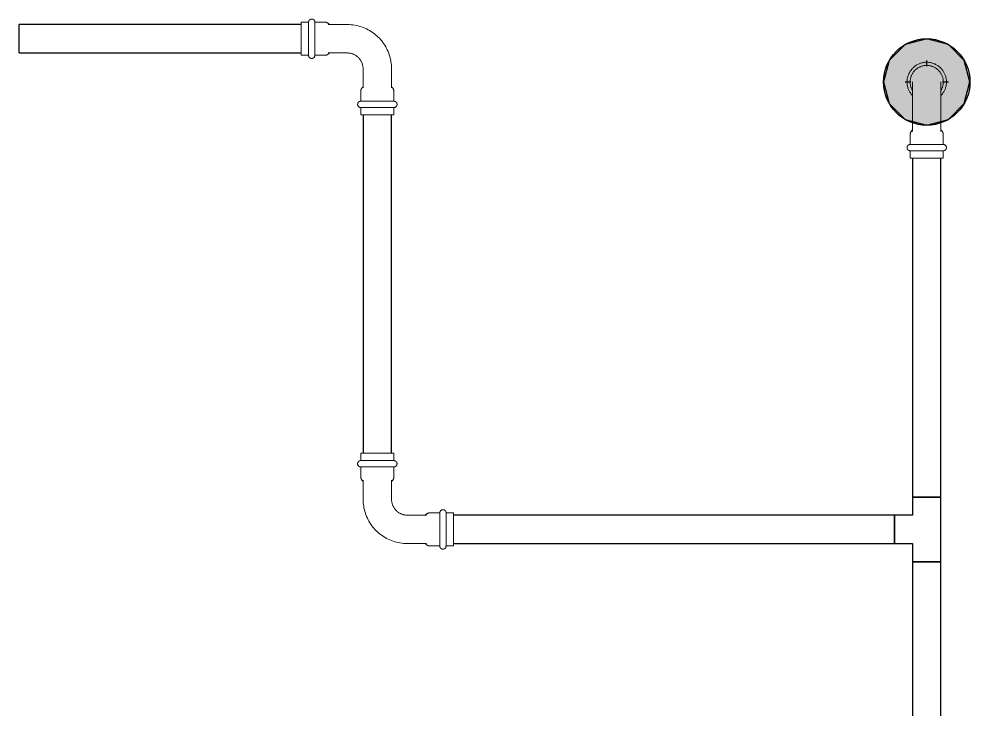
# Model space of a CAD drawing. Header units: inches. Extents: x -3327 to -1, y 8 to 1328.
# Drawn here: x -3219.63 to -3175.62, y 1205.81 to 1237.77 of the extents above; entities that cross this region are included whole.
import ezdxf

# ---------------------------------------------------------------- set-up
doc = ezdxf.new("R2010")
doc.units = ezdxf.units.IN
doc.header["$MEASUREMENT"] = 0
doc.layers.add('P-PIPE', color=3, linetype='Continuous', lineweight=9)
doc.layers.add('X - REF - FP', color=7, linetype='Continuous', true_color=0xb90000)

# ---------------------------------------------------------------- blocks, each defined once
blk = doc.blocks.new('Victaulic-VicPress316-Elbow 90-45deg Style P568_P571 - Standard-523083-SECOND LEVEL')
at = {"layer": 'P-PIPE'}
for p, q in [((-3178.283, 1233.462), (-3178.283, 1232.568)), ((-3176.968, 1232.571), (-3176.968, 1233.462)), ((-3178.392, 1232.416), (-3178.392, 1231.964)), ((-3176.859, 1231.964), (-3176.859, 1232.416)), ((-3177.625, 1231.964), (-3178.392, 1231.964)), ((-3178.392, 1231.673), (-3178.392, 1231.335)), ((-3177.625, 1231.673), (-3178.392, 1231.673)), ((-3176.859, 1231.964), (-3177.625, 1231.964)), ((-3176.859, 1231.673), (-3177.625, 1231.673)), ((-3176.859, 1231.335), (-3176.859, 1231.673)), ((-3178.392, 1231.335), (-3177.625, 1231.335)), ((-3177.625, 1231.335), (-3176.859, 1231.335))]:
    blk.add_line(p, q, dxfattribs=at)
at = {"layer": 'P-PIPE', "flags": 128}
for points in [[(-3177.625, 1235.767), (-3177.661, 1235.766), (-3177.698, 1235.764), (-3177.734, 1235.76), (-3177.77, 1235.755), (-3177.806, 1235.749), (-3177.842, 1235.741), (-3177.877, 1235.731), (-3177.912, 1235.721), (-3177.946, 1235.708), (-3177.98, 1235.695), (-3178.013, 1235.68), (-3178.046, 1235.664), (-3178.078, 1235.646), (-3178.109, 1235.628), (-3178.14, 1235.608), (-3178.17, 1235.586), (-3178.198, 1235.564), (-3178.226, 1235.54), (-3178.253, 1235.516), (-3178.279, 1235.49), (-3178.304, 1235.464), (-3178.328, 1235.436), (-3178.351, 1235.407), (-3178.372, 1235.378), (-3178.392, 1235.348), (-3178.412, 1235.317), (-3178.429, 1235.285), (-3178.446, 1235.252), (-3178.461, 1235.219), (-3178.475, 1235.185), (-3178.488, 1235.151), (-3178.499, 1235.116), (-3178.508, 1235.081), (-3178.517, 1235.046), (-3178.524, 1235.01), (-3178.529, 1234.974), (-3178.533, 1234.938), (-3178.536, 1234.901), (-3178.537, 1234.865), (-3178.537, 1234.828), (-3178.535, 1234.792), (-3178.532, 1234.755), (-3178.527, 1234.719), (-3178.521, 1234.683), (-3178.513, 1234.648), (-3178.504, 1234.612), (-3178.494, 1234.577), (-3178.482, 1234.543), (-3178.469, 1234.509), (-3178.454, 1234.475), (-3178.438, 1234.442), (-3178.421, 1234.41), (-3178.403, 1234.379), (-3178.383, 1234.348), (-3178.362, 1234.318), (-3178.34, 1234.289), (-3178.317, 1234.261), (-3178.293, 1234.234)], [(-3177.625, 1235.621), (-3177.656, 1235.621), (-3177.686, 1235.619), (-3177.717, 1235.616), (-3177.747, 1235.612), (-3177.777, 1235.606), (-3177.807, 1235.599), (-3177.837, 1235.591), (-3177.866, 1235.582), (-3177.895, 1235.572), (-3177.924, 1235.561), (-3177.951, 1235.548), (-3177.979, 1235.535), (-3178.006, 1235.52), (-3178.032, 1235.504), (-3178.058, 1235.487), (-3178.083, 1235.47), (-3178.107, 1235.451), (-3178.13, 1235.431), (-3178.153, 1235.41), (-3178.175, 1235.389), (-3178.196, 1235.366), (-3178.216, 1235.343), (-3178.235, 1235.319), (-3178.253, 1235.294), (-3178.27, 1235.269), (-3178.286, 1235.243), (-3178.301, 1235.216), (-3178.315, 1235.189), (-3178.328, 1235.161), (-3178.339, 1235.133), (-3178.35, 1235.104), (-3178.359, 1235.075), (-3178.368, 1235.045), (-3178.375, 1235.015), (-3178.38, 1234.985), (-3178.385, 1234.955), (-3178.388, 1234.924), (-3178.391, 1234.894), (-3178.391, 1234.863), (-3178.391, 1234.832), (-3178.39, 1234.802), (-3178.387, 1234.771), (-3178.383, 1234.741), (-3178.378, 1234.711), (-3178.371, 1234.681), (-3178.364, 1234.651), (-3178.355, 1234.622), (-3178.345, 1234.593), (-3178.334, 1234.564), (-3178.322, 1234.536), (-3178.309, 1234.508), (-3178.294, 1234.481), (-3178.283, 1234.461)], [(-3176.968, 1234.223), (-3176.946, 1234.246), (-3176.922, 1234.274), (-3176.899, 1234.302), (-3176.878, 1234.332), (-3176.858, 1234.362), (-3176.838, 1234.393), (-3176.821, 1234.425), (-3176.804, 1234.458), (-3176.789, 1234.491), (-3176.775, 1234.524), (-3176.762, 1234.559), (-3176.751, 1234.593), (-3176.742, 1234.629), (-3176.733, 1234.664), (-3176.726, 1234.7), (-3176.721, 1234.736), (-3176.717, 1234.772), (-3176.714, 1234.809), (-3176.713, 1234.845), (-3176.713, 1234.881), (-3176.715, 1234.918), (-3176.718, 1234.954), (-3176.723, 1234.99), (-3176.729, 1235.026), (-3176.737, 1235.062), (-3176.746, 1235.097), (-3176.756, 1235.132), (-3176.768, 1235.167), (-3176.781, 1235.201), (-3176.796, 1235.234), (-3176.812, 1235.267), (-3176.829, 1235.299), (-3176.847, 1235.331), (-3176.867, 1235.362), (-3176.888, 1235.392), (-3176.91, 1235.421), (-3176.933, 1235.449), (-3176.957, 1235.476), (-3176.983, 1235.502), (-3177.009, 1235.527), (-3177.036, 1235.551), (-3177.065, 1235.574), (-3177.094, 1235.596), (-3177.124, 1235.617), (-3177.155, 1235.636), (-3177.187, 1235.655), (-3177.219, 1235.671), (-3177.252, 1235.687), (-3177.285, 1235.701), (-3177.32, 1235.714), (-3177.354, 1235.726), (-3177.389, 1235.736), (-3177.425, 1235.745), (-3177.46, 1235.752), (-3177.496, 1235.758), (-3177.533, 1235.762), (-3177.569, 1235.765), (-3177.605, 1235.767), (-3177.625, 1235.767)], [(-3176.964, 1234.467), (-3176.949, 1234.494), (-3176.935, 1234.521), (-3176.922, 1234.549), (-3176.911, 1234.577), (-3176.9, 1234.606), (-3176.891, 1234.635), (-3176.882, 1234.665), (-3176.875, 1234.694), (-3176.87, 1234.725), (-3176.865, 1234.755), (-3176.862, 1234.785), (-3176.859, 1234.816), (-3176.859, 1234.847), (-3176.859, 1234.877), (-3176.86, 1234.908), (-3176.863, 1234.938), (-3176.867, 1234.969), (-3176.872, 1234.999), (-3176.879, 1235.029), (-3176.886, 1235.059), (-3176.895, 1235.088), (-3176.905, 1235.117), (-3176.916, 1235.146), (-3176.928, 1235.174), (-3176.941, 1235.201), (-3176.956, 1235.229), (-3176.971, 1235.255), (-3176.988, 1235.281), (-3177.005, 1235.306), (-3177.024, 1235.33), (-3177.043, 1235.354), (-3177.064, 1235.377), (-3177.085, 1235.399), (-3177.107, 1235.42), (-3177.13, 1235.44), (-3177.154, 1235.46), (-3177.179, 1235.478), (-3177.204, 1235.495), (-3177.23, 1235.512), (-3177.256, 1235.527), (-3177.284, 1235.541), (-3177.311, 1235.554), (-3177.34, 1235.566), (-3177.368, 1235.577), (-3177.397, 1235.587), (-3177.427, 1235.595), (-3177.457, 1235.603), (-3177.487, 1235.609), (-3177.517, 1235.614), (-3177.547, 1235.617), (-3177.578, 1235.62), (-3177.608, 1235.621), (-3177.625, 1235.621)], [(-3178.283, 1234.855), (-3178.283, 1234.854), (-3178.283, 1234.85), (-3178.283, 1234.845), (-3178.283, 1234.837), (-3178.283, 1234.827), (-3178.283, 1234.815), (-3178.283, 1234.801), (-3178.283, 1234.784), (-3178.283, 1234.766), (-3178.283, 1234.745), (-3178.283, 1234.722), (-3178.283, 1234.697), (-3178.283, 1234.671), (-3178.283, 1234.642), (-3178.283, 1234.612), (-3178.283, 1234.579), (-3178.283, 1234.545), (-3178.283, 1234.509), (-3178.283, 1234.472), (-3178.283, 1234.432), (-3178.283, 1234.392), (-3178.283, 1234.349), (-3178.283, 1234.306), (-3178.283, 1234.261), (-3178.283, 1234.214), (-3178.283, 1234.167), (-3178.283, 1234.118), (-3178.283, 1234.069), (-3178.283, 1234.018), (-3178.283, 1233.967), (-3178.283, 1233.914), (-3178.283, 1233.861), (-3178.283, 1233.808), (-3178.283, 1233.753), (-3178.283, 1233.699), (-3178.283, 1233.644), (-3178.283, 1233.588), (-3178.283, 1233.533), (-3178.283, 1233.477), (-3178.283, 1233.462)], [(-3176.968, 1233.462), (-3176.968, 1233.518), (-3176.968, 1233.573), (-3176.968, 1233.629), (-3176.968, 1233.684), (-3176.968, 1233.739), (-3176.968, 1233.793), (-3176.968, 1233.847), (-3176.968, 1233.9), (-3176.968, 1233.953), (-3176.968, 1234.004), (-3176.968, 1234.055), (-3176.968, 1234.105), (-3176.968, 1234.154), (-3176.968, 1234.202), (-3176.968, 1234.248), (-3176.968, 1234.294), (-3176.968, 1234.338), (-3176.968, 1234.38), (-3176.968, 1234.422), (-3176.968, 1234.461), (-3176.968, 1234.499), (-3176.968, 1234.535), (-3176.968, 1234.57), (-3176.968, 1234.603), (-3176.968, 1234.634), (-3176.968, 1234.663), (-3176.968, 1234.69), (-3176.968, 1234.716), (-3176.968, 1234.739), (-3176.968, 1234.76), (-3176.968, 1234.779), (-3176.968, 1234.796), (-3176.968, 1234.811), (-3176.968, 1234.824), (-3176.968, 1234.835), (-3176.968, 1234.843), (-3176.968, 1234.849), (-3176.968, 1234.853), (-3176.968, 1234.855), (-3176.968, 1234.855)], [(-3178.392, 1232.416), (-3178.391, 1232.427), (-3178.391, 1232.438), (-3178.39, 1232.448), (-3178.388, 1232.459), (-3178.386, 1232.47), (-3178.384, 1232.481), (-3178.381, 1232.491), (-3178.378, 1232.502), (-3178.374, 1232.512), (-3178.37, 1232.522), (-3178.366, 1232.532), (-3178.361, 1232.542), (-3178.355, 1232.551), (-3178.35, 1232.561), (-3178.344, 1232.57), (-3178.338, 1232.579), (-3178.331, 1232.587), (-3178.324, 1232.596), (-3178.317, 1232.604), (-3178.309, 1232.611), (-3178.301, 1232.619), (-3178.293, 1232.626), (-3178.284, 1232.633), (-3178.283, 1232.634)], [(-3176.968, 1232.634), (-3176.959, 1232.627), (-3176.951, 1232.62), (-3176.943, 1232.613), (-3176.935, 1232.605), (-3176.927, 1232.597), (-3176.92, 1232.589), (-3176.914, 1232.58), (-3176.907, 1232.571), (-3176.901, 1232.562), (-3176.896, 1232.553), (-3176.89, 1232.543), (-3176.885, 1232.534), (-3176.881, 1232.524), (-3176.877, 1232.514), (-3176.873, 1232.503), (-3176.87, 1232.493), (-3176.867, 1232.483), (-3176.864, 1232.472), (-3176.862, 1232.461), (-3176.861, 1232.45), (-3176.86, 1232.44), (-3176.859, 1232.429), (-3176.859, 1232.418), (-3176.859, 1232.416)], [(-3178.392, 1231.673), (-3178.397, 1231.673), (-3178.403, 1231.674), (-3178.409, 1231.674), (-3178.415, 1231.675), (-3178.42, 1231.676), (-3178.426, 1231.678), (-3178.432, 1231.679), (-3178.437, 1231.681), (-3178.443, 1231.683), (-3178.448, 1231.685), (-3178.453, 1231.687), (-3178.459, 1231.69), (-3178.464, 1231.693), (-3178.469, 1231.696), (-3178.474, 1231.699), (-3178.478, 1231.702), (-3178.483, 1231.706), (-3178.487, 1231.709), (-3178.492, 1231.713), (-3178.496, 1231.717), (-3178.5, 1231.722), (-3178.504, 1231.726), (-3178.507, 1231.731), (-3178.511, 1231.735), (-3178.514, 1231.74), (-3178.517, 1231.745), (-3178.52, 1231.75), (-3178.522, 1231.755), (-3178.525, 1231.761), (-3178.527, 1231.766), (-3178.529, 1231.772), (-3178.531, 1231.777), (-3178.532, 1231.783), (-3178.534, 1231.788), (-3178.535, 1231.794), (-3178.536, 1231.8), (-3178.536, 1231.806), (-3178.537, 1231.811), (-3178.537, 1231.817), (-3178.537, 1231.823), (-3178.537, 1231.829), (-3178.536, 1231.835), (-3178.535, 1231.84), (-3178.534, 1231.846), (-3178.533, 1231.852), (-3178.532, 1231.858), (-3178.53, 1231.863), (-3178.528, 1231.869), (-3178.526, 1231.874), (-3178.524, 1231.879), (-3178.521, 1231.885), (-3178.519, 1231.89), (-3178.516, 1231.895), (-3178.512, 1231.9), (-3178.509, 1231.904), (-3178.506, 1231.909), (-3178.502, 1231.914), (-3178.498, 1231.918), (-3178.494, 1231.922), (-3178.49, 1231.926), (-3178.485, 1231.93), (-3178.481, 1231.934), (-3178.476, 1231.937), (-3178.471, 1231.94), (-3178.467, 1231.944), (-3178.461, 1231.946), (-3178.456, 1231.949), (-3178.451, 1231.952), (-3178.446, 1231.954), (-3178.44, 1231.956), (-3178.435, 1231.958), (-3178.429, 1231.959), (-3178.423, 1231.961), (-3178.418, 1231.962), (-3178.412, 1231.963), (-3178.406, 1231.964), (-3178.4, 1231.964), (-3178.395, 1231.964), (-3178.392, 1231.964)], [(-3177.625, 1231.964), (-3177.656, 1231.964), (-3177.686, 1231.964), (-3177.717, 1231.964), (-3177.747, 1231.964), (-3177.777, 1231.964), (-3177.807, 1231.964), (-3177.837, 1231.964), (-3177.866, 1231.964), (-3177.895, 1231.964), (-3177.924, 1231.964), (-3177.951, 1231.964), (-3177.979, 1231.964), (-3178.006, 1231.964), (-3178.032, 1231.964), (-3178.058, 1231.964), (-3178.083, 1231.964), (-3178.107, 1231.964), (-3178.13, 1231.964), (-3178.153, 1231.964), (-3178.175, 1231.964), (-3178.196, 1231.964), (-3178.216, 1231.964), (-3178.235, 1231.964), (-3178.253, 1231.964), (-3178.27, 1231.964), (-3178.286, 1231.964), (-3178.301, 1231.964), (-3178.315, 1231.964), (-3178.328, 1231.964), (-3178.339, 1231.964), (-3178.35, 1231.964), (-3178.359, 1231.964), (-3178.368, 1231.964), (-3178.375, 1231.964), (-3178.38, 1231.964), (-3178.385, 1231.964), (-3178.388, 1231.964), (-3178.391, 1231.964), (-3178.391, 1231.964), (-3178.392, 1231.964)], [(-3178.392, 1231.964), (-3178.391, 1231.964), (-3178.389, 1231.964), (-3178.386, 1231.964), (-3178.382, 1231.964), (-3178.376, 1231.964), (-3178.37, 1231.964), (-3178.362, 1231.964), (-3178.353, 1231.964)], [(-3178.35, 1231.673), (-3178.359, 1231.673), (-3178.368, 1231.673), (-3178.375, 1231.673), (-3178.38, 1231.673), (-3178.385, 1231.673), (-3178.388, 1231.673), (-3178.391, 1231.673), (-3178.391, 1231.673), (-3178.392, 1231.673)], [(-3178.392, 1231.673), (-3178.391, 1231.673), (-3178.389, 1231.673), (-3178.386, 1231.673), (-3178.382, 1231.673), (-3178.376, 1231.673), (-3178.37, 1231.673), (-3178.362, 1231.673), (-3178.353, 1231.673), (-3178.342, 1231.673), (-3178.331, 1231.673), (-3178.319, 1231.673), (-3178.305, 1231.673), (-3178.29, 1231.673), (-3178.274, 1231.673), (-3178.258, 1231.673), (-3178.24, 1231.673), (-3178.221, 1231.673), (-3178.201, 1231.673), (-3178.181, 1231.673), (-3178.159, 1231.673), (-3178.137, 1231.673), (-3178.113, 1231.673), (-3178.089, 1231.673), (-3178.065, 1231.673), (-3178.039, 1231.673), (-3178.013, 1231.673), (-3177.986, 1231.673), (-3177.959, 1231.673), (-3177.931, 1231.673), (-3177.903, 1231.673), (-3177.874, 1231.673), (-3177.845, 1231.673), (-3177.815, 1231.673), (-3177.785, 1231.673), (-3177.755, 1231.673), (-3177.725, 1231.673), (-3177.695, 1231.673), (-3177.664, 1231.673), (-3177.633, 1231.673), (-3177.625, 1231.673)], [(-3176.859, 1231.964), (-3176.859, 1231.964), (-3176.861, 1231.964), (-3176.864, 1231.964), (-3176.868, 1231.964), (-3176.874, 1231.964), (-3176.88, 1231.964), (-3176.888, 1231.964), (-3176.897, 1231.964), (-3176.908, 1231.964), (-3176.919, 1231.964), (-3176.932, 1231.964), (-3176.945, 1231.964), (-3176.96, 1231.964), (-3176.976, 1231.964), (-3176.992, 1231.964), (-3177.01, 1231.964), (-3177.029, 1231.964), (-3177.049, 1231.964), (-3177.069, 1231.964), (-3177.091, 1231.964), (-3177.113, 1231.964), (-3177.137, 1231.964), (-3177.161, 1231.964), (-3177.185, 1231.964), (-3177.211, 1231.964), (-3177.237, 1231.964), (-3177.264, 1231.964), (-3177.291, 1231.964), (-3177.319, 1231.964), (-3177.347, 1231.964), (-3177.376, 1231.964), (-3177.405, 1231.964), (-3177.435, 1231.964), (-3177.465, 1231.964), (-3177.495, 1231.964), (-3177.525, 1231.964), (-3177.556, 1231.964), (-3177.586, 1231.964), (-3177.617, 1231.964), (-3177.625, 1231.964)], [(-3177.625, 1231.673), (-3177.594, 1231.673), (-3177.564, 1231.673), (-3177.533, 1231.673), (-3177.503, 1231.673), (-3177.473, 1231.673), (-3177.443, 1231.673), (-3177.413, 1231.673), (-3177.384, 1231.673), (-3177.355, 1231.673), (-3177.327, 1231.673), (-3177.299, 1231.673), (-3177.271, 1231.673), (-3177.244, 1231.673), (-3177.218, 1231.673), (-3177.192, 1231.673), (-3177.167, 1231.673), (-3177.143, 1231.673), (-3177.12, 1231.673), (-3177.097, 1231.673), (-3177.075, 1231.673), (-3177.054, 1231.673), (-3177.034, 1231.673), (-3177.015, 1231.673), (-3176.997, 1231.673), (-3176.98, 1231.673), (-3176.964, 1231.673), (-3176.949, 1231.673), (-3176.935, 1231.673), (-3176.922, 1231.673), (-3176.911, 1231.673), (-3176.9, 1231.673), (-3176.891, 1231.673), (-3176.882, 1231.673), (-3176.875, 1231.673), (-3176.87, 1231.673), (-3176.865, 1231.673), (-3176.862, 1231.673), (-3176.859, 1231.673), (-3176.859, 1231.673), (-3176.859, 1231.673)], [(-3176.9, 1231.964), (-3176.891, 1231.964), (-3176.882, 1231.964), (-3176.875, 1231.964), (-3176.87, 1231.964), (-3176.865, 1231.964), (-3176.862, 1231.964), (-3176.859, 1231.964), (-3176.859, 1231.964), (-3176.859, 1231.964)], [(-3176.859, 1231.673), (-3176.859, 1231.673), (-3176.861, 1231.673), (-3176.864, 1231.673), (-3176.868, 1231.673), (-3176.874, 1231.673), (-3176.88, 1231.673), (-3176.888, 1231.673), (-3176.897, 1231.673)], [(-3176.859, 1231.964), (-3176.853, 1231.964), (-3176.847, 1231.964), (-3176.841, 1231.963), (-3176.835, 1231.962), (-3176.83, 1231.961), (-3176.824, 1231.96), (-3176.818, 1231.959), (-3176.813, 1231.957), (-3176.807, 1231.955), (-3176.802, 1231.953), (-3176.797, 1231.95), (-3176.791, 1231.948), (-3176.786, 1231.945), (-3176.781, 1231.942), (-3176.776, 1231.939), (-3176.772, 1231.936), (-3176.767, 1231.932), (-3176.763, 1231.928), (-3176.758, 1231.924), (-3176.754, 1231.92), (-3176.75, 1231.916), (-3176.746, 1231.912), (-3176.743, 1231.907), (-3176.739, 1231.902), (-3176.736, 1231.897), (-3176.733, 1231.893), (-3176.73, 1231.887), (-3176.728, 1231.882), (-3176.725, 1231.877), (-3176.723, 1231.872), (-3176.721, 1231.866), (-3176.719, 1231.861), (-3176.718, 1231.855), (-3176.716, 1231.849), (-3176.715, 1231.844), (-3176.714, 1231.838), (-3176.714, 1231.832), (-3176.713, 1231.826), (-3176.713, 1231.82), (-3176.713, 1231.815), (-3176.713, 1231.809), (-3176.714, 1231.803), (-3176.715, 1231.797), (-3176.716, 1231.791), (-3176.717, 1231.786), (-3176.718, 1231.78), (-3176.72, 1231.775), (-3176.722, 1231.769), (-3176.724, 1231.764), (-3176.726, 1231.758), (-3176.729, 1231.753), (-3176.731, 1231.748), (-3176.734, 1231.743), (-3176.738, 1231.738), (-3176.741, 1231.733), (-3176.744, 1231.729), (-3176.748, 1231.724), (-3176.752, 1231.72), (-3176.756, 1231.716), (-3176.76, 1231.712), (-3176.765, 1231.708), (-3176.769, 1231.704), (-3176.774, 1231.701), (-3176.779, 1231.697), (-3176.784, 1231.694), (-3176.789, 1231.691), (-3176.794, 1231.689), (-3176.799, 1231.686), (-3176.804, 1231.684), (-3176.81, 1231.682), (-3176.815, 1231.68), (-3176.821, 1231.678), (-3176.827, 1231.677), (-3176.832, 1231.676), (-3176.838, 1231.675), (-3176.844, 1231.674), (-3176.85, 1231.674), (-3176.855, 1231.673), (-3176.859, 1231.673)]]:
    blk.add_lwpolyline(points, dxfattribs=at)
blk = doc.blocks.new('Victaulic-VicPress316-Elbow 90-45deg Style P568_P571 - Standard-V1-SECOND LEVEL')
at = {"layer": 'P-PIPE'}
for p, q in [((-0.767, 3.52), (-0.767, 3.181)), ((0.766, 3.52), (-0.767, 3.52)), ((-0.767, 3.181), (0.766, 3.181)), ((0.766, 3.181), (0.766, 3.52)), ((-0.767, 2.89), (-0.767, 2.439)), ((-0.767, 2.89), (0.766, 2.89)), ((0.766, 2.439), (0.766, 2.89)), ((-0.658, 2.278), (-0.658, 1.393)), ((0.657, 1.393), (0.657, 2.278)), ((-3.181, 0.766), (-3.52, 0.766)), ((-3.52, 0.766), (-3.52, -0.767)), ((-3.181, -0.767), (-3.181, 0.766)), ((-2.439, 0.766), (-2.89, 0.766)), ((-2.89, -0.767), (-2.89, 0.766)), ((-1.393, 0.657), (-2.278, 0.657)), ((-3.52, -0.767), (-3.181, -0.767)), ((-2.89, -0.767), (-2.439, -0.767)), ((-2.278, -0.658), (-1.393, -0.658))]:
    blk.add_line(p, q, dxfattribs=at)
at = {"layer": 'P-PIPE', "flags": 128}
for points in [[(-0.767, 2.89), (-0.772, 2.891), (-0.778, 2.891), (-0.784, 2.892), (-0.79, 2.892), (-0.795, 2.893), (-0.801, 2.895), (-0.807, 2.896), (-0.812, 2.898), (-0.818, 2.9), (-0.823, 2.902), (-0.828, 2.904), (-0.834, 2.907), (-0.839, 2.91), (-0.844, 2.913), (-0.849, 2.916), (-0.853, 2.919), (-0.858, 2.923), (-0.862, 2.927), (-0.867, 2.931), (-0.871, 2.935), (-0.875, 2.939), (-0.879, 2.943), (-0.882, 2.948), (-0.886, 2.953), (-0.889, 2.957), (-0.892, 2.962), (-0.895, 2.967), (-0.897, 2.973), (-0.9, 2.978), (-0.902, 2.983), (-0.904, 2.989), (-0.906, 2.994), (-0.907, 3), (-0.909, 3.006), (-0.91, 3.011), (-0.911, 3.017), (-0.911, 3.023), (-0.912, 3.029), (-0.912, 3.034), (-0.912, 3.04), (-0.912, 3.046), (-0.911, 3.052), (-0.91, 3.058), (-0.909, 3.063), (-0.908, 3.069), (-0.907, 3.075), (-0.905, 3.08), (-0.903, 3.086), (-0.901, 3.091), (-0.899, 3.097), (-0.896, 3.102), (-0.894, 3.107), (-0.891, 3.112), (-0.887, 3.117), (-0.884, 3.122), (-0.881, 3.126), (-0.877, 3.131), (-0.873, 3.135), (-0.869, 3.139), (-0.865, 3.143), (-0.86, 3.147), (-0.856, 3.151), (-0.851, 3.154), (-0.846, 3.158), (-0.842, 3.161), (-0.836, 3.164), (-0.831, 3.166), (-0.826, 3.169), (-0.821, 3.171), (-0.815, 3.173), (-0.81, 3.175), (-0.804, 3.177), (-0.798, 3.178), (-0.793, 3.179), (-0.787, 3.18), (-0.781, 3.181), (-0.775, 3.181), (-0.77, 3.181), (-0.767, 3.181)], [(0.766, 3.181), (0.766, 3.181), (0.764, 3.181), (0.761, 3.181), (0.757, 3.181), (0.751, 3.181), (0.745, 3.181), (0.737, 3.181), (0.728, 3.181), (0.717, 3.181), (0.706, 3.181), (0.693, 3.181), (0.68, 3.181), (0.665, 3.181), (0.649, 3.181), (0.633, 3.181), (0.615, 3.181), (0.596, 3.181), (0.576, 3.181), (0.556, 3.181), (0.534, 3.181), (0.512, 3.181), (0.488, 3.181), (0.464, 3.181), (0.44, 3.181), (0.414, 3.181), (0.388, 3.181), (0.361, 3.181), (0.334, 3.181), (0.306, 3.181), (0.278, 3.181), (0.249, 3.181), (0.22, 3.181), (0.19, 3.181), (0.16, 3.181), (0.13, 3.181), (0.1, 3.181), (0.069, 3.181), (0.039, 3.181), (0.008, 3.181), (-0.022, 3.181), (-0.053, 3.181), (-0.084, 3.181), (-0.114, 3.181), (-0.144, 3.181), (-0.174, 3.181), (-0.204, 3.181), (-0.233, 3.181), (-0.262, 3.181), (-0.291, 3.181), (-0.319, 3.181), (-0.347, 3.181), (-0.374, 3.181), (-0.4, 3.181), (-0.426, 3.181), (-0.451, 3.181), (-0.476, 3.181), (-0.499, 3.181), (-0.522, 3.181), (-0.544, 3.181), (-0.565, 3.181), (-0.585, 3.181), (-0.605, 3.181), (-0.623, 3.181), (-0.64, 3.181), (-0.657, 3.181), (-0.672, 3.181), (-0.686, 3.181), (-0.699, 3.181), (-0.711, 3.181), (-0.722, 3.181), (-0.732, 3.181), (-0.74, 3.181), (-0.748, 3.181), (-0.754, 3.181), (-0.759, 3.181), (-0.763, 3.181), (-0.765, 3.181), (-0.766, 3.181), (-0.767, 3.181)], [(-0.767, 3.181), (-0.766, 3.181), (-0.764, 3.181), (-0.761, 3.181), (-0.757, 3.181), (-0.751, 3.181), (-0.745, 3.181), (-0.737, 3.181), (-0.728, 3.181)], [(0.722, 3.181), (0.732, 3.181), (0.74, 3.181), (0.748, 3.181), (0.754, 3.181), (0.759, 3.181), (0.763, 3.181), (0.765, 3.181), (0.766, 3.181), (0.766, 3.181)], [(0.766, 3.181), (0.772, 3.181), (0.778, 3.181), (0.784, 3.18), (0.79, 3.18), (0.795, 3.179), (0.801, 3.177), (0.807, 3.176), (0.812, 3.174), (0.818, 3.172), (0.823, 3.17), (0.828, 3.168), (0.834, 3.165), (0.839, 3.162), (0.844, 3.159), (0.849, 3.156), (0.853, 3.153), (0.858, 3.149), (0.862, 3.145), (0.867, 3.141), (0.871, 3.137), (0.875, 3.133), (0.879, 3.129), (0.882, 3.124), (0.886, 3.119), (0.889, 3.115), (0.892, 3.11), (0.895, 3.105), (0.897, 3.099), (0.9, 3.094), (0.902, 3.089), (0.904, 3.083), (0.906, 3.078), (0.907, 3.072), (0.909, 3.066), (0.91, 3.061), (0.911, 3.055), (0.911, 3.049), (0.912, 3.043), (0.912, 3.038), (0.912, 3.032), (0.912, 3.026), (0.911, 3.02), (0.91, 3.014), (0.909, 3.009), (0.908, 3.003), (0.907, 2.997), (0.905, 2.992), (0.903, 2.986), (0.901, 2.981), (0.899, 2.975), (0.896, 2.97), (0.894, 2.965), (0.891, 2.96), (0.887, 2.955), (0.884, 2.95), (0.881, 2.946), (0.877, 2.941), (0.873, 2.937), (0.869, 2.933), (0.865, 2.929), (0.86, 2.925), (0.856, 2.921), (0.851, 2.918), (0.846, 2.914), (0.842, 2.911), (0.836, 2.908), (0.831, 2.906), (0.826, 2.903), (0.821, 2.901), (0.815, 2.899), (0.81, 2.897), (0.804, 2.895), (0.798, 2.894), (0.793, 2.893), (0.787, 2.892), (0.781, 2.891), (0.775, 2.891), (0.77, 2.891), (0.766, 2.89)], [(-0.767, 2.89), (-0.766, 2.89), (-0.764, 2.89), (-0.761, 2.89), (-0.757, 2.89), (-0.751, 2.89), (-0.745, 2.89), (-0.737, 2.89), (-0.728, 2.89), (-0.717, 2.89), (-0.706, 2.89), (-0.693, 2.89), (-0.68, 2.89), (-0.665, 2.89), (-0.649, 2.89), (-0.633, 2.89), (-0.615, 2.89), (-0.596, 2.89), (-0.576, 2.89), (-0.556, 2.89), (-0.534, 2.89), (-0.512, 2.89), (-0.488, 2.89), (-0.464, 2.89), (-0.44, 2.89), (-0.414, 2.89), (-0.388, 2.89), (-0.361, 2.89), (-0.334, 2.89), (-0.306, 2.89), (-0.278, 2.89), (-0.249, 2.89), (-0.22, 2.89), (-0.19, 2.89), (-0.16, 2.89), (-0.13, 2.89), (-0.1, 2.89), (-0.069, 2.89), (-0.039, 2.89), (-0.008, 2.89), (0.022, 2.89), (0.053, 2.89), (0.084, 2.89), (0.114, 2.89), (0.144, 2.89), (0.174, 2.89), (0.204, 2.89), (0.233, 2.89), (0.262, 2.89), (0.291, 2.89), (0.319, 2.89), (0.347, 2.89), (0.374, 2.89), (0.4, 2.89), (0.426, 2.89), (0.451, 2.89), (0.476, 2.89), (0.499, 2.89), (0.522, 2.89), (0.544, 2.89), (0.565, 2.89), (0.585, 2.89), (0.605, 2.89), (0.623, 2.89), (0.64, 2.89), (0.657, 2.89), (0.672, 2.89), (0.686, 2.89), (0.699, 2.89), (0.711, 2.89), (0.722, 2.89), (0.732, 2.89), (0.74, 2.89), (0.748, 2.89), (0.754, 2.89), (0.759, 2.89), (0.763, 2.89), (0.765, 2.89), (0.766, 2.89), (0.766, 2.89)], [(-0.722, 2.89), (-0.732, 2.89), (-0.74, 2.89), (-0.748, 2.89), (-0.754, 2.89), (-0.759, 2.89), (-0.763, 2.89), (-0.765, 2.89), (-0.766, 2.89), (-0.767, 2.89)], [(0.766, 2.89), (0.766, 2.89), (0.764, 2.89), (0.761, 2.89), (0.757, 2.89), (0.751, 2.89), (0.745, 2.89), (0.737, 2.89), (0.728, 2.89)], [(-0.658, 2.221), (-0.666, 2.228), (-0.674, 2.235), (-0.682, 2.242), (-0.69, 2.25), (-0.698, 2.258), (-0.705, 2.266), (-0.711, 2.275), (-0.718, 2.283), (-0.724, 2.293), (-0.729, 2.302), (-0.735, 2.311), (-0.74, 2.321), (-0.744, 2.331), (-0.748, 2.341), (-0.752, 2.351), (-0.755, 2.362), (-0.758, 2.372), (-0.761, 2.383), (-0.763, 2.394), (-0.764, 2.404), (-0.765, 2.415), (-0.766, 2.426), (-0.767, 2.437), (-0.767, 2.439)], [(0.766, 2.439), (0.766, 2.428), (0.766, 2.417), (0.765, 2.406), (0.763, 2.396), (0.761, 2.385), (0.759, 2.374), (0.756, 2.364), (0.753, 2.353), (0.749, 2.343), (0.745, 2.333), (0.741, 2.323), (0.736, 2.313), (0.73, 2.304), (0.725, 2.294), (0.719, 2.285), (0.713, 2.276), (0.706, 2.268), (0.699, 2.259), (0.692, 2.251), (0.684, 2.244), (0.676, 2.236), (0.668, 2.229), (0.659, 2.222), (0.657, 2.221)], [(-0.658, 1.393), (-0.658, 1.364), (-0.66, 1.334), (-0.663, 1.305), (-0.667, 1.276), (-0.672, 1.247), (-0.679, 1.218), (-0.686, 1.19), (-0.695, 1.162), (-0.705, 1.134), (-0.716, 1.107), (-0.728, 1.08), (-0.741, 1.053), (-0.755, 1.028), (-0.77, 1.002), (-0.786, 0.978), (-0.803, 0.954), (-0.821, 0.931), (-0.84, 0.908), (-0.86, 0.886), (-0.881, 0.865), (-0.902, 0.845), (-0.924, 0.826), (-0.947, 0.808), (-0.971, 0.79), (-0.996, 0.774), (-1.021, 0.759), (-1.046, 0.744), (-1.073, 0.731), (-1.099, 0.719), (-1.126, 0.707), (-1.154, 0.697), (-1.182, 0.688), (-1.21, 0.681), (-1.239, 0.674), (-1.268, 0.668), (-1.297, 0.664), (-1.326, 0.661), (-1.356, 0.658), (-1.385, 0.658), (-1.393, 0.657)], [(-1.393, -0.658), (-1.311, -0.656), (-1.229, -0.651), (-1.148, -0.643), (-1.066, -0.631), (-0.986, -0.617), (-0.906, -0.599), (-0.826, -0.578), (-0.748, -0.553), (-0.671, -0.526), (-0.594, -0.496), (-0.52, -0.462), (-0.446, -0.426), (-0.374, -0.386), (-0.304, -0.344), (-0.235, -0.299), (-0.168, -0.252), (-0.104, -0.201), (-0.041, -0.149), (0.02, -0.093), (0.078, -0.036), (0.134, 0.024), (0.187, 0.087), (0.238, 0.151), (0.287, 0.217), (0.332, 0.285), (0.375, 0.355), (0.415, 0.427), (0.453, 0.5), (0.487, 0.574), (0.518, 0.65), (0.546, 0.727), (0.571, 0.805), (0.593, 0.884), (0.612, 0.964), (0.628, 1.044), (0.64, 1.126), (0.649, 1.207), (0.655, 1.289), (0.657, 1.371), (0.657, 1.393)], [(-3.181, 0.766), (-3.181, 0.772), (-3.181, 0.778), (-3.18, 0.784), (-3.18, 0.79), (-3.179, 0.795), (-3.177, 0.801), (-3.176, 0.807), (-3.174, 0.812), (-3.172, 0.818), (-3.17, 0.823), (-3.168, 0.828), (-3.165, 0.834), (-3.162, 0.839), (-3.159, 0.844), (-3.156, 0.849), (-3.153, 0.853), (-3.149, 0.858), (-3.145, 0.862), (-3.141, 0.867), (-3.137, 0.871), (-3.133, 0.875), (-3.129, 0.879), (-3.124, 0.882), (-3.119, 0.886), (-3.115, 0.889), (-3.11, 0.892), (-3.105, 0.895), (-3.099, 0.897), (-3.094, 0.9), (-3.089, 0.902), (-3.083, 0.904), (-3.078, 0.906), (-3.072, 0.907), (-3.066, 0.909), (-3.061, 0.91), (-3.055, 0.911), (-3.049, 0.911), (-3.043, 0.912), (-3.038, 0.912), (-3.032, 0.912), (-3.026, 0.912), (-3.02, 0.911), (-3.014, 0.91), (-3.009, 0.909), (-3.003, 0.908), (-2.997, 0.907), (-2.992, 0.905), (-2.986, 0.903), (-2.981, 0.901), (-2.975, 0.899), (-2.97, 0.896), (-2.965, 0.894), (-2.96, 0.891), (-2.955, 0.887), (-2.95, 0.884), (-2.946, 0.881), (-2.941, 0.877), (-2.937, 0.873), (-2.933, 0.869), (-2.929, 0.865), (-2.925, 0.86), (-2.921, 0.856), (-2.918, 0.851), (-2.914, 0.846), (-2.911, 0.842), (-2.908, 0.836), (-2.906, 0.831), (-2.903, 0.826), (-2.901, 0.821), (-2.899, 0.815), (-2.897, 0.81), (-2.895, 0.804), (-2.894, 0.798), (-2.893, 0.793), (-2.892, 0.787), (-2.891, 0.781), (-2.891, 0.775), (-2.891, 0.77), (-2.89, 0.766)], [(-3.181, 0.766), (-3.181, 0.766), (-3.181, 0.764), (-3.181, 0.761), (-3.181, 0.757), (-3.181, 0.751), (-3.181, 0.745), (-3.181, 0.737), (-3.181, 0.728), (-3.181, 0.717), (-3.181, 0.706), (-3.181, 0.693), (-3.181, 0.68), (-3.181, 0.665), (-3.181, 0.649), (-3.181, 0.633), (-3.181, 0.615), (-3.181, 0.596), (-3.181, 0.576), (-3.181, 0.556), (-3.181, 0.534), (-3.181, 0.512), (-3.181, 0.488), (-3.181, 0.464), (-3.181, 0.44), (-3.181, 0.414), (-3.181, 0.388), (-3.181, 0.361), (-3.181, 0.334), (-3.181, 0.306), (-3.181, 0.278), (-3.181, 0.249), (-3.181, 0.22), (-3.181, 0.19), (-3.181, 0.16), (-3.181, 0.13), (-3.181, 0.1), (-3.181, 0.069), (-3.181, 0.039), (-3.181, 0.008), (-3.181, -0.022), (-3.181, -0.053), (-3.181, -0.084), (-3.181, -0.114), (-3.181, -0.144), (-3.181, -0.174), (-3.181, -0.204), (-3.181, -0.233), (-3.181, -0.262), (-3.181, -0.291), (-3.181, -0.319), (-3.181, -0.347), (-3.181, -0.374), (-3.181, -0.4), (-3.181, -0.426), (-3.181, -0.451), (-3.181, -0.476), (-3.181, -0.499), (-3.181, -0.522), (-3.181, -0.544), (-3.181, -0.565), (-3.181, -0.585), (-3.181, -0.605), (-3.181, -0.623), (-3.181, -0.64), (-3.181, -0.657), (-3.181, -0.672), (-3.181, -0.686), (-3.181, -0.699), (-3.181, -0.711), (-3.181, -0.722), (-3.181, -0.732), (-3.181, -0.74), (-3.181, -0.748), (-3.181, -0.754), (-3.181, -0.759), (-3.181, -0.763), (-3.181, -0.765), (-3.181, -0.766), (-3.181, -0.767)], [(-3.181, 0.722), (-3.181, 0.732), (-3.181, 0.74), (-3.181, 0.748), (-3.181, 0.754), (-3.181, 0.759), (-3.181, 0.763), (-3.181, 0.765), (-3.181, 0.766), (-3.181, 0.766)], [(-2.89, -0.767), (-2.89, -0.766), (-2.89, -0.764), (-2.89, -0.761), (-2.89, -0.757), (-2.89, -0.751), (-2.89, -0.745), (-2.89, -0.737), (-2.89, -0.728), (-2.89, -0.717), (-2.89, -0.706), (-2.89, -0.693), (-2.89, -0.68), (-2.89, -0.665), (-2.89, -0.649), (-2.89, -0.633), (-2.89, -0.615), (-2.89, -0.596), (-2.89, -0.576), (-2.89, -0.556), (-2.89, -0.534), (-2.89, -0.512), (-2.89, -0.488), (-2.89, -0.464), (-2.89, -0.44), (-2.89, -0.414), (-2.89, -0.388), (-2.89, -0.361), (-2.89, -0.334), (-2.89, -0.306), (-2.89, -0.278), (-2.89, -0.249), (-2.89, -0.22), (-2.89, -0.19), (-2.89, -0.16), (-2.89, -0.13), (-2.89, -0.1), (-2.89, -0.069), (-2.89, -0.039), (-2.89, -0.008), (-2.89, 0.022), (-2.89, 0.053), (-2.89, 0.084), (-2.89, 0.114), (-2.89, 0.144), (-2.89, 0.174), (-2.89, 0.204), (-2.89, 0.233), (-2.89, 0.262), (-2.89, 0.291), (-2.89, 0.319), (-2.89, 0.347), (-2.89, 0.374), (-2.89, 0.4), (-2.89, 0.426), (-2.89, 0.451), (-2.89, 0.476), (-2.89, 0.499), (-2.89, 0.522), (-2.89, 0.544), (-2.89, 0.565), (-2.89, 0.585), (-2.89, 0.605), (-2.89, 0.623), (-2.89, 0.64), (-2.89, 0.657), (-2.89, 0.672), (-2.89, 0.686), (-2.89, 0.699), (-2.89, 0.711), (-2.89, 0.722), (-2.89, 0.732), (-2.89, 0.74), (-2.89, 0.748), (-2.89, 0.754), (-2.89, 0.759), (-2.89, 0.763), (-2.89, 0.765), (-2.89, 0.766), (-2.89, 0.766)], [(-2.89, 0.766), (-2.89, 0.766), (-2.89, 0.764), (-2.89, 0.761), (-2.89, 0.757), (-2.89, 0.751), (-2.89, 0.745), (-2.89, 0.737), (-2.89, 0.728)], [(-2.439, 0.766), (-2.428, 0.766), (-2.417, 0.766), (-2.406, 0.765), (-2.396, 0.763), (-2.385, 0.761), (-2.374, 0.759), (-2.364, 0.756), (-2.353, 0.753), (-2.343, 0.749), (-2.333, 0.745), (-2.323, 0.741), (-2.313, 0.736), (-2.304, 0.73), (-2.294, 0.725), (-2.285, 0.719), (-2.276, 0.713), (-2.268, 0.706), (-2.259, 0.699), (-2.251, 0.692), (-2.244, 0.684), (-2.236, 0.676), (-2.229, 0.668), (-2.222, 0.659), (-2.221, 0.657)], [(-3.181, -0.767), (-3.181, -0.766), (-3.181, -0.764), (-3.181, -0.761), (-3.181, -0.757), (-3.181, -0.751), (-3.181, -0.745), (-3.181, -0.737), (-3.181, -0.728)], [(-2.89, -0.767), (-2.891, -0.772), (-2.891, -0.778), (-2.892, -0.784), (-2.892, -0.79), (-2.893, -0.795), (-2.895, -0.801), (-2.896, -0.807), (-2.898, -0.812), (-2.9, -0.818), (-2.902, -0.823), (-2.904, -0.828), (-2.907, -0.834), (-2.91, -0.839), (-2.913, -0.844), (-2.916, -0.849), (-2.919, -0.853), (-2.923, -0.858), (-2.927, -0.862), (-2.931, -0.867), (-2.935, -0.871), (-2.939, -0.875), (-2.943, -0.879), (-2.948, -0.882), (-2.953, -0.886), (-2.957, -0.889), (-2.962, -0.892), (-2.967, -0.895), (-2.973, -0.897), (-2.978, -0.9), (-2.983, -0.902), (-2.989, -0.904), (-2.994, -0.906), (-3, -0.907), (-3.006, -0.909), (-3.011, -0.91), (-3.017, -0.911), (-3.023, -0.911), (-3.029, -0.912), (-3.034, -0.912), (-3.04, -0.912), (-3.046, -0.912), (-3.052, -0.911), (-3.058, -0.91), (-3.063, -0.909), (-3.069, -0.908), (-3.075, -0.907), (-3.08, -0.905), (-3.086, -0.903), (-3.091, -0.901), (-3.097, -0.899), (-3.102, -0.896), (-3.107, -0.894), (-3.112, -0.891), (-3.117, -0.887), (-3.122, -0.884), (-3.126, -0.881), (-3.131, -0.877), (-3.135, -0.873), (-3.139, -0.869), (-3.143, -0.865), (-3.147, -0.86), (-3.151, -0.856), (-3.154, -0.851), (-3.158, -0.846), (-3.161, -0.842), (-3.164, -0.836), (-3.166, -0.831), (-3.169, -0.826), (-3.171, -0.821), (-3.173, -0.815), (-3.175, -0.81), (-3.177, -0.804), (-3.178, -0.798), (-3.179, -0.793), (-3.18, -0.787), (-3.181, -0.781), (-3.181, -0.775), (-3.181, -0.77), (-3.181, -0.767)], [(-2.89, -0.722), (-2.89, -0.732), (-2.89, -0.74), (-2.89, -0.748), (-2.89, -0.754), (-2.89, -0.759), (-2.89, -0.763), (-2.89, -0.765), (-2.89, -0.766), (-2.89, -0.767)], [(-2.221, -0.658), (-2.228, -0.666), (-2.235, -0.674), (-2.242, -0.682), (-2.25, -0.69), (-2.258, -0.698), (-2.266, -0.705), (-2.275, -0.711), (-2.283, -0.718), (-2.293, -0.724), (-2.302, -0.729), (-2.311, -0.735), (-2.321, -0.74), (-2.331, -0.744), (-2.341, -0.748), (-2.351, -0.752), (-2.362, -0.755), (-2.372, -0.758), (-2.383, -0.761), (-2.394, -0.763), (-2.404, -0.764), (-2.415, -0.765), (-2.426, -0.766), (-2.437, -0.767), (-2.439, -0.767)]]:
    blk.add_lwpolyline(points, dxfattribs=at)

msp = doc.modelspace()

# ---------------------------------------------------------------- hatches: boundary and pattern name
at = {"layer": 'X - REF - FP'}
h = msp.add_hatch(color=256, dxfattribs=at)
edge = h.paths.add_edge_path(flags=0)
edge.add_arc((-3177.625, 1234.855), 2, 0, 360)
msp.add_hatch(color=256, dxfattribs=at).paths.add_polyline_path([(-3177.625, 1232.855), (-3176.625, 1233.123), (-3175.893, 1233.855), (-3175.625, 1234.855), (-3175.893, 1235.855), (-3176.625, 1236.587), (-3177.625, 1236.855), (-3178.625, 1236.587), (-3179.357, 1235.855), (-3179.625, 1234.855), (-3179.357, 1233.855), (-3178.625, 1233.123)], flags=0)

# ---------------------------------------------------------------- linework, layer by layer
for p, q in [((-3206.566, 1237.512), (-3219.625, 1237.512)), ((-3219.625, 1236.197), (-3219.625, 1237.512)), ((-3178.625, 1236.587), (-3179.357, 1235.855)), ((-3177.625, 1236.855), (-3178.625, 1236.587)), ((-3176.625, 1236.587), (-3177.625, 1236.855)), ((-3175.893, 1235.855), (-3176.625, 1236.587)), ((-3219.625, 1236.197), (-3206.566, 1236.197)), ((-3179.357, 1235.855), (-3179.625, 1234.855)), ((-3177.625, 1235.593), (-3177.625, 1235.855)), ((-3175.625, 1234.855), (-3175.893, 1235.855)), ((-3179.625, 1234.855), (-3179.357, 1233.855)), ((-3178.625, 1234.855), (-3178.361, 1234.855)), ((-3176.889, 1234.855), (-3176.625, 1234.855)), ((-3175.893, 1233.855), (-3175.625, 1234.855)), ((-3179.357, 1233.855), (-3178.625, 1233.123)), ((-3176.625, 1233.123), (-3175.893, 1233.855)), ((-3203.704, 1233.335), (-3203.704, 1217.682)), ((-3202.389, 1217.682), (-3202.389, 1233.335)), ((-3178.625, 1233.123), (-3177.625, 1232.855)), ((-3177.625, 1232.855), (-3176.625, 1233.123)), ((-3178.283, 1231.335), (-3178.283, 1215.658)), ((-3176.968, 1215.658), (-3176.968, 1231.335)), ((-3176.968, 1215.658), (-3178.283, 1215.658)), ((-3178.282, 1215.658), (-3178.282, 1214.819)), ((-3178.282, 1215.658), (-3178.26, 1215.658)), ((-3178.26, 1215.658), (-3178.194, 1215.658)), ((-3178.194, 1215.658), (-3178.09, 1215.658)), ((-3178.09, 1215.658), (-3177.954, 1215.658)), ((-3177.954, 1215.658), (-3177.795, 1215.658)), ((-3177.795, 1215.658), (-3177.455, 1215.658)), ((-3177.455, 1215.658), (-3177.296, 1215.658)), ((-3177.296, 1215.658), (-3177.16, 1215.658)), ((-3177.16, 1215.658), (-3177.056, 1215.658)), ((-3177.056, 1215.658), (-3176.99, 1215.658)), ((-3176.99, 1215.658), (-3176.968, 1215.658)), ((-3176.968, 1212.666), (-3176.968, 1215.658)), ((-3179.121, 1214.82), (-3199.526, 1214.82)), ((-3179.121, 1214.82), (-3179.121, 1213.505)), ((-3178.282, 1214.819), (-3179.121, 1214.819)), ((-3179.121, 1214.797), (-3179.121, 1214.819)), ((-3179.121, 1214.731), (-3179.121, 1214.797)), ((-3179.121, 1214.627), (-3179.121, 1214.731)), ((-3179.121, 1214.491), (-3179.121, 1214.627)), ((-3179.121, 1214.332), (-3179.121, 1214.491)), ((-3179.121, 1213.992), (-3179.121, 1214.332)), ((-3179.121, 1213.833), (-3179.121, 1213.992)), ((-3179.121, 1213.697), (-3179.121, 1213.833)), ((-3179.121, 1213.593), (-3179.121, 1213.697)), ((-3179.121, 1213.527), (-3179.121, 1213.593)), ((-3199.526, 1213.505), (-3179.121, 1213.505)), ((-3179.121, 1213.505), (-3179.121, 1213.527)), ((-3179.121, 1213.505), (-3178.282, 1213.505)), ((-3178.282, 1213.505), (-3178.282, 1212.666)), ((-3178.283, 1212.666), (-3178.283, 1179.375)), ((-3178.283, 1212.666), (-3176.968, 1212.666)), ((-3178.26, 1212.666), (-3178.282, 1212.666)), ((-3178.194, 1212.666), (-3178.26, 1212.666)), ((-3178.09, 1212.666), (-3178.194, 1212.666)), ((-3177.954, 1212.666), (-3178.09, 1212.666)), ((-3177.795, 1212.666), (-3177.954, 1212.666)), ((-3177.455, 1212.666), (-3177.795, 1212.666)), ((-3177.296, 1212.666), (-3177.455, 1212.666)), ((-3177.16, 1212.666), (-3177.296, 1212.666)), ((-3177.056, 1212.666), (-3177.16, 1212.666)), ((-3176.99, 1212.666), (-3177.056, 1212.666)), ((-3176.968, 1212.666), (-3176.99, 1212.666)), ((-3176.968, 1179.375), (-3176.968, 1212.666))]:
    msp.add_line(p, q, dxfattribs=at)
msp.add_circle((-3177.625, 1234.855), 2, dxfattribs=at)

# ---------------------------------------------------------------- block references
for p, rotation in [((-3203.046, 1236.855), 90), ((-3203.046, 1214.162), 270)]:
    msp.add_blockref('Victaulic-VicPress316-Elbow 90-45deg Style P568_P571 - Standard-V1-SECOND LEVEL', p, dxfattribs=dict(at, rotation=rotation))
msp.add_blockref('Victaulic-VicPress316-Elbow 90-45deg Style P568_P571 - Standard-523083-SECOND LEVEL', (0, 0), dxfattribs=at)

doc.saveas('drawing.dxf')
